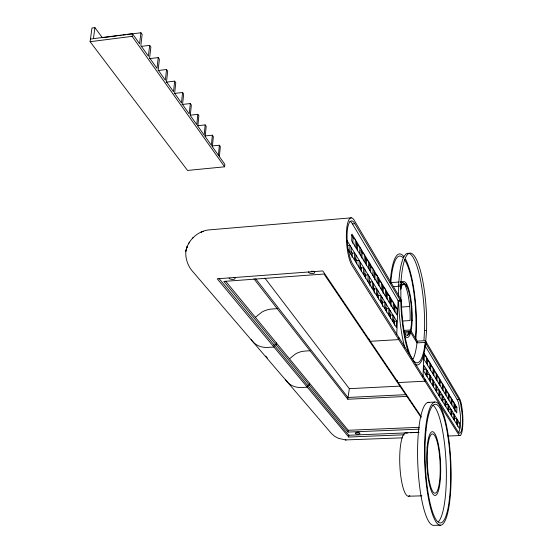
<?xml version="1.0" encoding="UTF-8"?>
<svg xmlns="http://www.w3.org/2000/svg" width="553" height="553" viewBox="0 0 553 553"><rect width="100%" height="100%" fill="white"/><g stroke="black" fill="none" stroke-linecap="round" stroke-linejoin="round"><path stroke-width="0.83" d="M459.398 422.893L459.287 428.319L423.729 371.215L423.916 365.326L459.398 422.893L457.518 422.969L457.449 426.183M453.688 419.326L453.813 413.824L451.905 413.907M453.937 408.342L454.061 402.867L451.379 399.784M454.476 420.598L454.601 415.109M454.725 409.635L454.849 404.174M454.891 411.418L455.022 405.791L454.207 404.45M456.508 423.861L456.626 418.393L454.732 418.476M456.868 407.513L456.75 412.946L424.096 359.464L424.282 353.616L456.868 407.513L455.022 405.791M457.29 425.112L457.407 419.658M447.909 410.043L448.041 404.464L446.105 404.554L445.255 403.178M448.179 398.907L448.317 393.363L446.43 391.614M448.725 411.363L448.863 405.791M448.995 400.248L449.133 394.711M450.819 414.722L450.951 409.185L449.029 409.268M451.082 403.662L451.213 398.153L449.34 396.418M451.628 416.015L451.753 410.492M451.884 404.976L452.015 399.48M441.937 400.455L442.089 394.801L440.119 394.897L439.234 393.473M442.234 389.167L442.379 383.547L440.471 381.777M442.787 401.817L442.932 396.176M443.077 390.549L443.223 384.943M444.944 405.287L445.089 399.674L443.14 399.764M445.227 394.075L445.372 388.496L442.607 385.31M445.78 406.628L445.918 401.022M446.057 395.436L446.202 389.865M435.771 390.549L435.93 384.819L433.932 384.916L433.172 383.692M436.089 379.102L436.248 373.406L434.312 371.616M436.642 391.953L436.801 386.236M436.96 380.533L437.119 374.844M438.882 395.547L439.034 389.851L437.05 389.948M439.186 384.176L439.338 378.522L436.524 375.266M439.739 396.923L439.891 391.248M440.043 385.579L440.195 379.939M415.918 364.697L416.561 364.911A56.067 12.498 86.3 0 0 425.409 345.528L426.557 330.459A56.067 12.498 86.3 0 0 415.448 257.65A56.067 12.498 86.3 0 0 400.821 286.101L400.897 304.357A56.067 12.498 86.3 0 0 408.149 351.508L408.764 353.312M430.296 381.757L430.469 375.957M430.642 370.178L430.808 364.413M432.605 385.469L432.771 379.697L430.759 379.8L429.992 378.556M432.937 373.946L433.103 368.208L430.386 365.139M433.497 386.9L433.663 381.141M433.829 375.397L433.987 369.674M425.05 379.22L424.987 381.197L398.215 382.558M426.135 343.98L426.197 342.044M426.121 375.052L426.301 369.197L424.255 369.307L423.46 368.015M426.481 363.362L426.66 357.549L423.888 354.418M427.04 376.531L427.22 370.69M427.4 364.862L427.573 359.063M429.391 380.305L429.563 374.492L427.538 374.602L426.75 373.33M429.736 368.699L429.909 362.927L427.165 359.823M423.059 376.793L423.798 353.415M404.831 333.362L404.755 335.36A27.975 6.38 86.3 0 0 410.582 332.754L411.328 329.325A27.975 6.38 86.3 0 0 412.04 322.855L412.158 320.422A27.975 6.38 86.3 0 0 411.826 307.254L411.577 304.585A27.975 6.38 86.3 0 0 400.738 285.894M406.579 286.046L406.649 284.097M347.001 240.555L396.715 321.203L396.466 327.424L347.484 248.753M397.199 308.83L396.957 315.003L351.673 240.825L352.033 234.119L397.199 308.83L395.105 306.915L393.916 304.959M396.778 334.261L398.098 300.493L400.275 300.348L400.351 298.309M398.837 337.524L398.754 339.611L370.337 341.298M389.782 316.682L390.045 310.378M390.3 304.102L390.563 297.846M390.515 318.438L390.653 315.099L392.858 314.954L392.609 321.224M391.012 306.369L391.254 300.562L390.045 298.572M393.114 308.712L393.37 302.484L391.254 300.562M393.695 322.966L393.943 316.717M394.199 310.482L394.448 304.268M394.372 325.226L394.524 321.341L393.335 319.42M394.897 312.058L395.105 306.915M398.513 296.277L398.658 286.254A56.04 12.567 86.3 0 1 413.374 257.809A56.04 12.567 86.3 0 1 424.517 330.583L423.971 339.971M384.667 308.463L384.936 302.104L382.69 302.249L381.432 300.217M385.213 295.758L385.482 289.44L382.496 286.115M385.794 310.281L386.063 303.929M386.333 297.604L386.602 291.293M386.568 312.106L386.713 308.733L385.883 307.406M387.121 299.104L387.328 294.092L386.098 292.06M388.676 314.906L388.939 308.588L386.713 308.733M389.201 302.297L389.457 296.021L387.328 294.092M378.446 299.069L378.598 295.648L377.312 293.574M379.033 285.866L379.261 280.779L377.982 278.671M380.582 301.903L380.865 295.489L378.598 295.648M381.141 289.101L381.425 282.735L379.261 280.779M381.729 303.749L382.012 297.355M382.289 290.975L382.565 284.622M382.51 306.493L382.69 302.249M383.077 293.387L383.333 287.498M373.365 290.318L373.669 283.82M373.966 277.343L374.263 270.894M374.229 293.221L374.422 288.915L373.116 286.8M374.837 279.915L375.114 273.929L374.243 272.498M376.413 295.212L376.711 288.756L374.422 288.915M377.001 282.313L377.291 275.899L375.114 273.929M377.588 297.099L377.879 290.65M378.169 284.228L378.452 277.82M367.842 281.442L368.153 274.876L365.83 275.048L364.925 273.583M368.471 268.336L368.782 261.825L366.57 259.834L365.388 257.878M369.058 283.399L369.369 276.853M369.68 270.327L369.992 263.822M369.985 285.998L370.171 282.051L369.28 280.613M370.641 272.117L370.883 266.947L369.556 264.756M372.169 288.396L372.473 281.885L370.171 282.051M372.777 275.394L373.075 268.931L370.883 266.947M363.425 274.35L363.75 267.735L361.406 267.908L360.19 265.945M364.074 261.14L364.399 254.574L362.174 252.576L360.964 250.578M364.669 276.348L364.994 269.746M365.312 263.173L365.637 256.62M365.678 278.228L365.83 275.048M366.3 265.357L366.57 259.834M400.738 289.191L401.125 287.733A25.818 5.889 86.3 0 1 411.135 304.959L411.363 307.427A25.818 5.889 86.3 0 1 411.667 319.599L411.556 321.846A25.818 5.889 86.3 0 1 410.582 329.498L409.801 332.277A25.818 5.889 86.3 0 1 404.236 332.277M419.298 429.142L348.093 432.087L348.19 430.275L225.679 281.207M356.726 263.864L356.892 260.629L355.24 257.961M357.397 250.779L357.687 245.173L356.45 243.133M404.354 434.789L348.715 437.036L348.805 435.239L219.085 278.574M358.925 267.113L359.256 260.449L356.892 260.629M359.595 253.806L359.934 247.184L357.687 245.173M360.19 269.152L360.521 262.502M360.86 255.873L361.192 249.265M361.247 271.115L361.406 267.908M361.89 258.14L362.174 252.576M350.955 254.325L351.314 247.564M352.074 257.269L352.289 253.198L351.024 251.159M352.807 243.272L353.111 237.617L351.432 234.852M354.328 259.737L354.673 253.011L352.289 253.198M355.026 246.313L355.372 239.643L353.111 237.617M407.305 396.383L347.83 399.245L349.316 388.662L264.935 278.138M355.62 261.811L355.966 255.106M356.312 248.428L356.657 241.772M349.634 252.203L350.001 245.428L347.588 245.615M309.514 383.215L309.39 385.151L307.42 385.254L307.295 387.19L301.378 387.487A20.544 18.18 -39.2 0 1 285.652 379.773M276.327 342.839L276.182 344.872L274.088 345.003L273.942 347.042L267.68 347.415A21.892 19.002 -39.1 0 1 251.124 339.431M415.4 338.581L415.891 330.286A53.793 12.346 86.3 0 0 404.623 259.716M415.856 339.701L416.368 331.081A55.95 12.843 86.3 0 0 405.508 259.163M116.932 35.834L102.367 37.694L94.916 27.65L91.95 28.037L90.104 41.703L187.543 170.435L224.601 166.812L224.829 164.317L212.373 146.704L213.34 136.584L212.359 135.181L204.679 135.983M219.396 156.63L220.322 146.6L219.368 145.232L211.764 146.006M218.428 155.269L219.368 145.232M212.359 135.181L211.391 145.308L205.191 136.536L206.186 126.333L205.184 124.895L197.601 125.704M425.381 340.669L424.987 344.16A53.904 12.014 86.3 0 1 412.103 358.614A53.904 12.014 86.3 0 1 401.423 304.537L401.271 299.864L354.355 220.467A25.037 6.456 85.6 0 0 346.454 231.956A25.037 6.456 85.6 0 0 351.985 265.447L458.624 434.527A19.279 3.816 87.1 0 0 462.882 422.72A19.279 3.816 87.1 0 0 459.398 398.222L425.381 340.669L417.19 341.153L410.457 330.003L403.718 330.418M205.184 124.895L204.181 135.112L197.829 126.125L198.859 115.826L197.829 114.353L190.177 115.19M197.829 114.353L196.792 124.667L190.28 115.459L191.352 105.07L190.301 103.556L181.902 104.496M417.19 341.153L416.775 344.637A53.814 12.284 86.3 0 1 413.236 358.828M190.301 103.556L189.223 113.959L182.552 104.531L183.658 94.038L182.58 92.489L174.091 93.457M182.58 92.489L181.467 102.989L174.63 93.319L175.771 82.736L174.665 81.146L166.087 82.148M174.665 81.146L173.518 91.743L166.501 81.823L167.683 71.143L166.55 69.512L158.075 70.528M166.55 69.512L165.361 80.213L158.165 70.037L159.388 59.254L158.227 57.581L149.656 58.632M158.227 57.581L156.997 68.378L149.607 57.934L150.879 47.053L149.683 45.339L141.215 46.397M149.683 45.339L148.404 56.233L140.828 45.512L142.142 34.528L140.918 32.765L127.211 34.521M140.918 32.765L139.591 43.77L132.45 33.671L90.464 39.035M224.601 166.812L132.126 36.353L132.45 33.671M93.436 38.655L94.916 27.65M404.381 332.809L408.508 332.885A27.961 6.415 86.3 0 1 407.561 335.45M185.946 250.606C185.117 257.387 187.329 264.624 191.469 270.051L331.482 433.538L334.855 436.469L338.588 438.377L346.116 440.029M186.375 249.147L185.753 251.269C187.909 240.451 197.103 231.638 208.004 229.986L351.314 217.834M188.538 243.776L189.499 242.145M458.631 432.875L460.2 427.822A15.982 3.18 87.1 0 0 460.462 415.414L458.796 404.056A20.627 4.113 87.1 0 0 457.131 399.536L424.967 345.577M192.499 238.246L193.142 237.562M289.71 358.579L295.599 353.872A21.519 19.072 -39.3 0 1 305.297 351.037L310.026 350.754M255.638 317.083L261.908 312.065A22.936 19.936 -39.1 0 1 272.194 308.996L277.205 308.643M411.287 306.604L411.743 306.362M118.639 35.613L121.211 35.288M122.925 35.067L125.496 34.735M90.104 41.703L132.126 36.353M349.842 221.2A26.731 6.933 85.6 0 1 352.427 223.882L354.819 223.675L401.34 302.145M390.307 282.631L398.81 282.03M400.289 281.919L401.983 281.802M400.351 284.546L404.568 284.249M393.155 286.641L400.821 286.101M352.427 223.868L398.616 301.364L400.787 301.212M401.326 307.046L409.683 306.5M394.524 321.341L396.715 321.203M402.563 321.03L410.091 320.553A27.961 6.415 86.3 0 0 409.766 307.385L409.517 304.717A27.961 6.415 86.3 0 0 403.925 283.254M404.16 331.8L410.063 331.441L416.997 342.874L425.195 342.397L459.018 399.439A20.634 4.092 87.1 0 1 460.677 403.966L462.336 415.338A15.989 3.159 87.1 0 1 462.087 427.752L461.147 431.699L460.061 433.179A20.592 4.078 87.1 0 1 458.313 432.135L352.696 264.113A26.696 6.864 85.5 0 1 349.883 257.339L348.079 249.147L347.229 241.599A20.807 5.371 85.6 0 1 348.079 225.949C348.673 224.055 349.323 220.889 351.826 220.882A26.744 6.899 85.6 0 1 354.819 223.682M424.517 330.583L426.557 330.459M368.257 339.355L369.708 339.266M396.245 380.692L397.614 380.623M349.316 388.662L399.833 386.125M406.503 394.628L347.92 397.469L255.659 278.74M457.131 399.529L459.018 399.439M428.022 402.384L434.686 402.072M454.11 407.153L455.796 407.077M348.19 430.275L419.361 427.31M406.179 432.785L418.718 432.273M348.805 435.239L407.858 432.833M410.437 432.729L419.036 432.377M402.314 437.845L345.259 439.939M447.868 436.034L459.902 435.557M408.432 496.221L421.884 495.847M440.637 525.205L433.932 525.35A61.577 13.307 87.6 0 1 417.757 462.902A61.577 13.307 87.6 0 1 429.328 402.418M348.715 437.036L217.239 278.795L322.779 270.935L421.234 416.616M348.093 432.087L223.854 281.422L324.03 274.025L421.123 417.439M265.806 356.125L267.32 357.964M253.91 278.76L347.83 399.245M389.443 313.136L390.791 315.321M408.591 332.553L409.434 333.943M408.95 331.067L409.835 332.526M411.667 319.599L412.158 320.422M400.593 287.532L400.87 288.707M398.616 301.364L398.727 304.503A56.04 12.567 86.3 0 0 404.837 347.761M390.764 283.717A53.793 12.346 86.3 0 1 402.964 257.608M390.238 282.645A55.95 12.843 86.3 0 1 403.801 256.53M398.63 286.046A27.961 6.415 86.3 0 1 399.1 284.698M400.745 282.161A27.961 6.415 86.3 0 1 403.275 282.507M313.088 271.177A3.09 1.293 3.6 0 1 314.463 272.899A3.09 1.293 3.6 0 1 310.668 273.424A3.09 1.293 3.6 0 1 308.622 271.793M234.037 277.343A3.042 1.251 5 0 1 233.449 279.376A3.042 1.251 5 0 1 229.039 278.041M312.659 271.288A3.09 1.3 3.6 0 1 311.069 271.226M358.911 432.204A2.385 0.767 3 0 1 357.107 432.197M409.842 495.585A31.756 7.341 87.6 0 1 399.86 465.585A31.756 7.341 87.6 0 1 406.904 433.047M432.881 405.149A59.316 12.733 87.5 0 1 446.036 461.734A59.316 12.733 87.5 0 1 438.501 521.61M187.087 246.956L186.589 248.359L187.315 246.341L187.087 246.956M203.02 231.327L201.188 232.066L203.02 231.327M355.945 433.752A2.385 0.767 3 0 0 359.927 433.593A2.385 0.767 3 0 0 357.003 432.515A2.385 0.767 3 0 0 355.945 433.752M427.103 447.757A31.922 6.85 87.5 0 0 435.038 495.481A31.922 6.85 87.5 0 0 438.971 447.515A31.922 6.85 87.5 0 0 427.103 447.757M427.593 448.842A29.641 6.359 87.5 0 0 434.955 493.193A29.641 6.359 87.5 0 0 438.619 448.69A29.641 6.359 87.5 0 0 427.593 448.842M425.561 428.865A61.653 13.065 87.5 0 0 439.338 525.039A61.653 13.065 87.5 0 0 448.483 436.946A61.653 13.065 87.5 0 0 425.561 428.865M426.059 430.068A59.371 12.581 87.5 0 0 439.303 522.737A59.371 12.581 87.5 0 0 448.137 437.99A59.371 12.581 87.5 0 0 426.059 430.068"/></g></svg>
